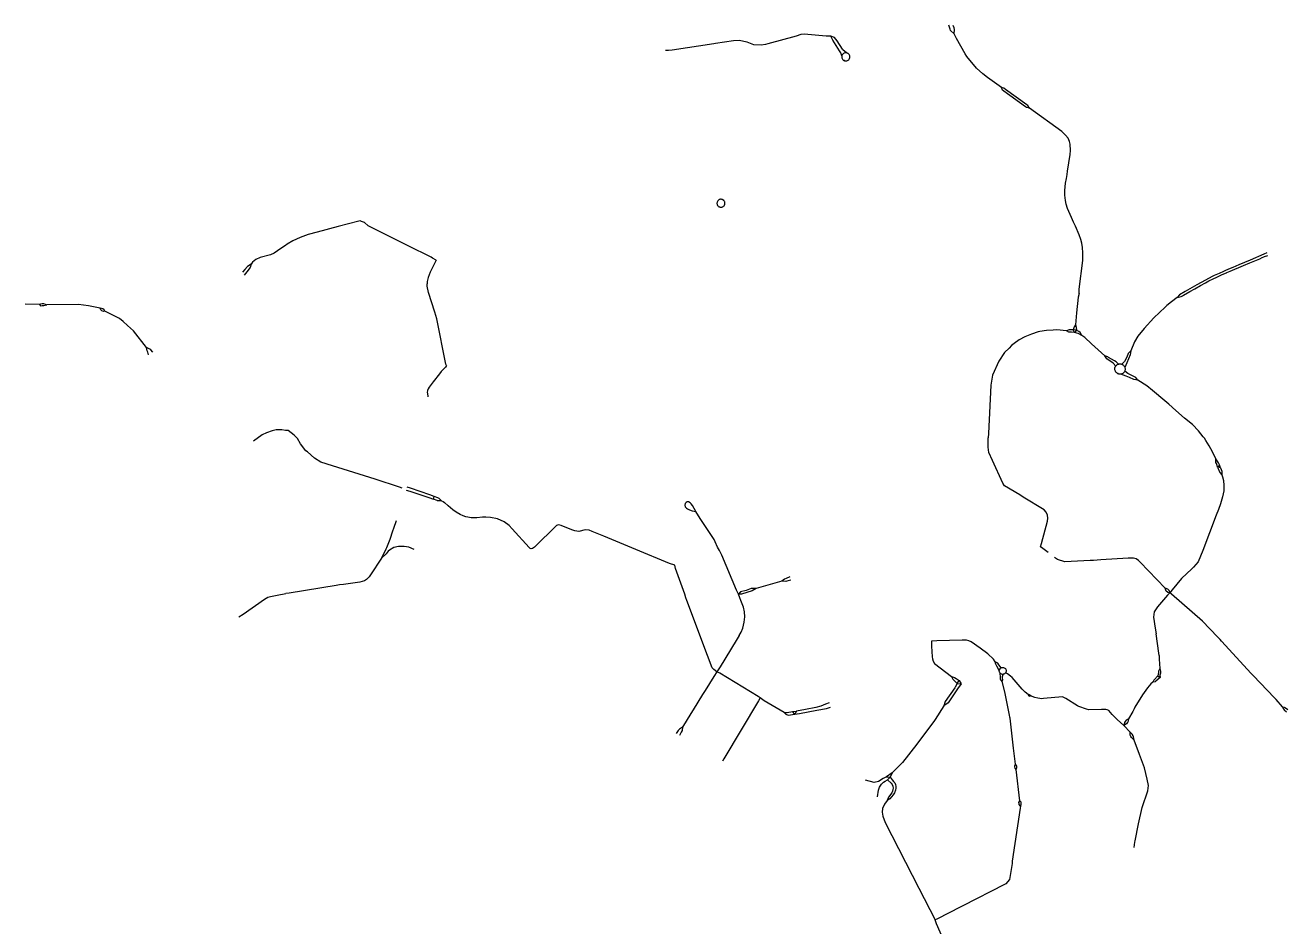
# Model space of a CAD drawing. Header units: inches. Extents: x 25491055 to 25513295, y 6670591 to 6686249.
# Drawn here: x 25491299 to 25494792, y 6677539 to 6680033 of the extents above; entities that cross this region are included whole.
import ezdxf

# ---------------------------------------------------------------- set-up
doc = ezdxf.new("R2010")
doc.units = ezdxf.units.IN
doc.header["$MEASUREMENT"] = 0

msp = doc.modelspace()

# ---------------------------------------------------------------- linework, layer by layer
for points in [[(25493857.9, 6680022.3), (25493854.4, 6680033)], [(25493869.2, 6680009.3), (25493859.3, 6680018.1), (25493857.9, 6680022.3)], [(25493868.7, 6680025.7), (25493866.7, 6680032.4)], [(25493869.2, 6680009.3), (25493870, 6680021.1), (25493868.7, 6680025.7)], [(25493347.1, 6679979.9), (25493334.8, 6679977.7), (25493315, 6679979.2), (25493296, 6679985.9), (25493274.6, 6679991), (25493258.7, 6679989.6), (25493208.7, 6679982.3)], [(25493444.4, 6680007.6), (25493431.6, 6680002.7), (25493353.5, 6679981.6)], [(25493514.9, 6680003.3), (25493454.4, 6680008), (25493444.4, 6680007.6)], [(25493527.9, 6680002.4), (25493514.9, 6680003.3)], [(25493552, 6679962.4), (25493533.7, 6679992.2), (25493527.9, 6680002.4)], [(25493559.7, 6679966.9), (25493545, 6679989.9), (25493537.8, 6679999.3), (25493527.9, 6680002.4)], [(25493899.6, 6679954.1), (25493875.6, 6679996.3), (25493869.2, 6680009.3)], [(25493079.1, 6679962.8), (25493070, 6679962.9)], [(25493203.8, 6679981.5), (25493089, 6679964), (25493079.1, 6679962.8)], [(25493208.7, 6679982.3), (25493203.8, 6679981.5)], [(25493353.5, 6679981.6), (25493347.1, 6679979.9)], [(25493558.4, 6679948.5), (25493555.7, 6679956.3), (25493552, 6679962.4)], [(25493571.3, 6679956.5), (25493570.6, 6679956.6), (25493568.7, 6679956.7), (25493566.6, 6679956.4), (25493564.6, 6679955.7), (25493562.7, 6679954.7), (25493561.3, 6679953.5), (25493560.3, 6679952.2), (25493559.3, 6679950.7), (25493558.5, 6679949), (25493558.4, 6679948.5)], [(25493571.3, 6679956.5), (25493561.3, 6679964.9), (25493559.7, 6679966.9)], [(25493574.7, 6679955.2), (25493574.3, 6679955.5), (25493572.6, 6679956.2), (25493571.3, 6679956.5)], [(25493580.1, 6679943.3), (25493580.3, 6679944.9), (25493580.3, 6679946.7), (25493580, 6679948.3), (25493579.5, 6679950), (25493578.5, 6679951.8), (25493577.3, 6679953.3), (25493575.8, 6679954.5), (25493574.7, 6679955.2)], [(25493948.3, 6679898.5), (25493930.6, 6679914.3), (25493904, 6679946.5), (25493899.6, 6679954.1)], [(25493558.4, 6679948.5), (25493558.1, 6679947), (25493558, 6679945.3), (25493558, 6679945)], [(25493558, 6679945), (25493558.1, 6679943.3), (25493558.8, 6679941.1), (25493559.8, 6679939.5), (25493560.9, 6679938), (25493562.2, 6679936.8), (25493563.8, 6679935.7), (25493565.2, 6679935.1)], [(25493565.2, 6679935.1), (25493565.6, 6679934.9), (25493567.9, 6679934.4), (25493570.4, 6679934.5), (25493572.4, 6679934.8), (25493574.1, 6679935.5), (25493575.7, 6679936.6), (25493577.2, 6679937.8), (25493578.4, 6679939.3), (25493579.3, 6679940.8), (25493579.7, 6679942), (25493580, 6679943), (25493580.1, 6679943.3)], [(25493999.8, 6679860.6), (25493961.5, 6679888.5), (25493948.3, 6679898.5)], [(25494010.9, 6679855.7), (25494006.9, 6679858.8), (25493999.8, 6679860.6)], [(25494006.9, 6679850.4), (25494003.2, 6679853.2), (25493999.8, 6679860.6)], [(25494066, 6679807.6), (25494006.9, 6679850.4)], [(25494069.9, 6679812.9), (25494010.9, 6679855.7)], [(25494077.8, 6679803.7), (25494072.5, 6679811), (25494069.9, 6679812.9)], [(25494077.8, 6679803.7), (25494069.4, 6679805.2), (25494066, 6679807.6)], [(25494182.9, 6679629.3), (25494190.1, 6679675.6), (25494191, 6679687), (25494190.1, 6679703.8), (25494188.3, 6679711), (25494184.4, 6679720.4), (25494177.3, 6679728.9), (25494166.8, 6679738.7), (25494077.8, 6679803.7)], [(25494194.1, 6679500.8), (25494182.6, 6679526.3), (25494178.8, 6679537.8), (25494176.7, 6679548.5), (25494175.3, 6679563.2), (25494175.3, 6679576), (25494177.2, 6679596), (25494180, 6679609.3)], [(25494180, 6679609.3), (25494181.6, 6679620.2)], [(25494181.6, 6679620.2), (25494182.9, 6679629.3)], [(25493213.3, 6679543.5), (25493213, 6679542.5), (25493212.8, 6679541), (25493212.8, 6679539.6), (25493213.1, 6679538), (25493213.7, 6679536.1), (25493214.5, 6679534.7), (25493215.4, 6679533.4)], [(25493216.7, 6679548.9), (25493216.2, 6679548.5), (25493214.9, 6679546.9), (25493214, 6679545.4), (25493213.4, 6679543.9), (25493213.3, 6679543.5)], [(25493215.4, 6679533.4), (25493215.5, 6679533.3), (25493216.7, 6679532.2), (25493218.1, 6679531.1), (25493219.8, 6679530.3), (25493221.5, 6679529.8), (25493223.2, 6679529.5), (25493225.1, 6679529.5), (25493226.9, 6679529.9), (25493228.5, 6679530.4), (25493230, 6679531.4), (25493231.3, 6679532.4), (25493232.5, 6679533.6), (25493233.6, 6679535.1), (25493234, 6679536.1)], [(25493229.3, 6679550.2), (25493229.2, 6679550.2), (25493227.7, 6679550.9), (25493226.3, 6679551.3), (25493224.4, 6679551.6), (25493222.5, 6679551.5), (25493220.8, 6679551.2), (25493219.3, 6679550.6), (25493217.7, 6679549.7), (25493216.7, 6679548.9)], [(25493231.3, 6679548.8), (25493230.6, 6679549.3), (25493229.3, 6679550.2)], [(25493234, 6679536.1), (25493234, 6679536.2), (25493234.5, 6679537.3), (25493234.8, 6679538.7), (25493235, 6679540.2), (25493234.9, 6679541.7), (25493234.7, 6679543.1), (25493234.2, 6679544.6), (25493233.7, 6679545.7), (25493232.8, 6679547.1), (25493231.8, 6679548.3), (25493231.3, 6679548.8)], [(25494198.8, 6679488.2), (25494194.1, 6679500.8)], [(25492229.6, 6679490.6), (25492225.3, 6679491.8), (25492222.1, 6679491.2), (25492165.2, 6679476.6), (25492106.5, 6679460.6), (25492081.6, 6679453.9)], [(25492237.4, 6679487.7), (25492229.6, 6679490.6)], [(25492247.7, 6679478.2), (25492237.4, 6679487.7)], [(25492253, 6679475.5), (25492247.7, 6679478.2)], [(25492358.2, 6679422.5), (25492253, 6679475.5)], [(25494204.8, 6679477.3), (25494198.8, 6679488.2)], [(25494215.1, 6679298.2), (25494215.2, 6679302.5), (25494224.7, 6679382.3), (25494225.2, 6679395), (25494225.4, 6679403.8), (25494223.9, 6679417.8), (25494221.9, 6679430.2), (25494219.5, 6679440.4), (25494215.1, 6679453.5), (25494204.8, 6679477.3)], [(25492081.6, 6679453.9), (25492059.3, 6679445.6), (25492039.8, 6679437), (25492023.8, 6679427)], [(25492018.7, 6679423.7), (25492006.2, 6679415.4), (25491987.5, 6679402.1), (25491977.7, 6679397.8), (25491949, 6679390.3), (25491937, 6679384.9), (25491928, 6679377.3), (25491924.1, 6679372.4)], [(25492023.8, 6679427), (25492018.7, 6679423.7)], [(25492422, 6679391.3), (25492358.2, 6679422.5)], [(25494725.5, 6679399.4), (25494688.3, 6679383.1), (25494656.8, 6679369.9), (25494640.1, 6679363.1), (25494632.9, 6679360), (25494619.6, 6679354.4)], [(25494734.1, 6679403.1), (25494725.5, 6679399.4)], [(25494728.1, 6679392.9), (25494736.5, 6679396.1)], [(25491924.1, 6679372.4), (25491914.2, 6679365.3), (25491906.5, 6679357.2)], [(25491924.1, 6679372.4), (25491921.3, 6679362.9), (25491912.5, 6679350.7)], [(25492435.8, 6679383.1), (25492419.5, 6679349.7), (25492413.8, 6679335.6), (25492411.2, 6679324), (25492410.9, 6679317.7)], [(25492425.8, 6679388.7), (25492422, 6679391.3)], [(25492435.8, 6679383.1), (25492425.8, 6679388.7)], [(25494622.3, 6679348.3), (25494623.9, 6679349), (25494632.8, 6679352.6), (25494669.2, 6679368.1), (25494687, 6679375.5), (25494714.7, 6679387.1), (25494721.5, 6679390.1), (25494726.1, 6679392.1), (25494728.1, 6679392.9)], [(25491906.5, 6679357.2), (25491900, 6679350.4)], [(25491912.5, 6679350.7), (25491904.8, 6679341.7)], [(25494619.6, 6679354.4), (25494614.3, 6679352.2), (25494602, 6679346.5), (25494588.9, 6679340.4), (25494583.3, 6679337.9), (25494564.8, 6679327.9), (25494540.7, 6679314.7), (25494527.4, 6679307.2), (25494507.9, 6679296.5), (25494492.4, 6679287.5), (25494486.4, 6679279.9)], [(25494486.4, 6679279.9), (25494496.8, 6679282.7), (25494500.6, 6679284.8), (25494503.8, 6679286.8), (25494520.7, 6679296.2), (25494535.2, 6679304.2), (25494550.7, 6679312.7), (25494564.8, 6679320.4), (25494574.1, 6679325.6), (25494585.9, 6679331.7), (25494596.1, 6679336.6), (25494605.1, 6679340.9), (25494608.3, 6679342.4), (25494619.8, 6679347.3), (25494622.3, 6679348.3)], [(25492462.6, 6679095.8), (25492437.6, 6679220.9), (25492431.8, 6679239.2), (25492414.4, 6679294), (25492411.1, 6679311.5), (25492410.9, 6679317.7)], [(25494215.3, 6679290.6), (25494212.1, 6679281.1)], [(25494215.3, 6679290.6), (25494215.1, 6679298.2)], [(25491338.3, 6679260.4), (25491299, 6679261.7)], [(25491338.3, 6679260.4), (25491342, 6679262.7), (25491346, 6679262.9)], [(25491338.3, 6679260.4), (25491341.1, 6679257.2), (25491346.1, 6679257.4)], [(25491346, 6679262.9), (25491349.6, 6679263), (25491358.8, 6679259.7)], [(25491346.1, 6679257.4), (25491350, 6679257.5), (25491358.8, 6679259.7)], [(25491506.2, 6679250), (25491474, 6679257), (25491446.1, 6679260.4), (25491358.8, 6679259.7)], [(25494212.1, 6679281.1), (25494207.5, 6679237.1)], [(25494457.9, 6679257.5), (25494453, 6679253.3), (25494421.3, 6679223.3), (25494394.4, 6679194.1), (25494377, 6679172.5), (25494368.2, 6679157), (25494357.8, 6679132.5)], [(25494486.4, 6679279.9), (25494470.5, 6679268.3), (25494457.9, 6679257.5)], [(25491511.3, 6679243.4), (25491508.2, 6679245.6), (25491506.2, 6679250)], [(25491513.9, 6679248.1), (25491510.2, 6679249.5), (25491506.2, 6679250)], [(25491519.3, 6679242.3), (25491515.6, 6679241.5), (25491511.3, 6679243.4)], [(25491519.3, 6679242.3), (25491517.8, 6679245.9), (25491513.9, 6679248.1)], [(25491559.5, 6679221.5), (25491519.3, 6679242.3)], [(25491569.9, 6679213.2), (25491559.5, 6679221.5)], [(25494206.9, 6679226.4), (25494204.8, 6679204.1)], [(25494207.5, 6679237.1), (25494206.9, 6679226.4)], [(25491634.9, 6679141.7), (25491598.5, 6679187.7), (25491581.9, 6679202.8), (25491569.9, 6679213.2)], [(25494101.7, 6679184.5), (25494082.8, 6679178.7), (25494064.6, 6679170.7), (25494048.9, 6679162.5), (25494034.8, 6679152.6)], [(25494105.8, 6679185.6), (25494101.7, 6679184.5)], [(25494143.2, 6679189.8), (25494124.2, 6679188.3), (25494105.8, 6679185.6)], [(25494153.6, 6679190.4), (25494143.2, 6679189.8)], [(25494179.7, 6679188), (25494153.6, 6679190.4)], [(25494194, 6679190.5), (25494187, 6679190.5), (25494179.7, 6679188)], [(25494193.5, 6679183.6), (25494186.3, 6679184.1), (25494179.7, 6679188)], [(25494198.3, 6679190.4), (25494194, 6679190.5)], [(25494204.8, 6679204.1), (25494200.8, 6679198.3), (25494198.3, 6679190.4)], [(25494207.1, 6679189.2), (25494198.3, 6679190.4)], [(25494202.2, 6679182.8), (25494198.3, 6679190.4)], [(25494207.1, 6679189.2), (25494202.2, 6679182.8)], [(25494204.8, 6679204.1), (25494206.5, 6679197.4), (25494207.1, 6679189.2)], [(25494214.1, 6679186.3), (25494207.1, 6679189.2)], [(25494222.3, 6679175.1), (25494218.1, 6679183), (25494214.1, 6679186.3)], [(25494034.8, 6679152.6), (25494028, 6679147.2)], [(25494202.2, 6679182.8), (25494193.5, 6679183.6)], [(25494212.2, 6679180.6), (25494202.2, 6679182.8)], [(25494222.3, 6679175.1), (25494212.2, 6679180.6)], [(25494249.5, 6679151.8), (25494230.5, 6679168.9), (25494222.3, 6679175.1)], [(25494285.9, 6679118.6), (25494249.5, 6679151.8)], [(25491646.1, 6679134.9), (25491644.1, 6679136.8), (25491634.9, 6679141.7)], [(25491637.9, 6679129.1), (25491636.7, 6679132.5), (25491634.9, 6679141.7)], [(25491640.4, 6679121.6), (25491637.9, 6679129.1)], [(25491652.4, 6679128.7), (25491646.1, 6679134.9)], [(25494020.8, 6679140.2), (25494008.8, 6679128.2), (25493992.4, 6679104.1), (25493974.8, 6679065.3), (25493970.4, 6679037.6), (25493964.1, 6678903.7)], [(25494028, 6679147.2), (25494020.8, 6679140.2)], [(25494308.7, 6679098.4), (25494291.3, 6679110.4), (25494285.9, 6679118.6)], [(25494312.9, 6679104.5), (25494296.4, 6679114.2), (25494294.4, 6679115.5), (25494285.9, 6679118.6)], [(25494357.8, 6679132.5), (25494350.9, 6679125.3), (25494346.6, 6679114.8), (25494340.4, 6679102.8)], [(25494357.8, 6679132.5), (25494356.1, 6679121.3), (25494347.2, 6679098.9)], [(25492464.1, 6679091.6), (25492462, 6679087.1), (25492449.9, 6679074.8), (25492445.4, 6679069), (25492428, 6679047), (25492416.5, 6679031.4), (25492414, 6679027.3), (25492412.2, 6679022.9), (25492411.4, 6679017.5), (25492411.6, 6679014.9)], [(25492464.1, 6679091.6), (25492462.6, 6679095.8)], [(25494316.2, 6679090.2), (25494308.7, 6679098.4)], [(25494323.4, 6679095.5), (25494317.2, 6679101.9), (25494312.9, 6679104.5)], [(25494314.2, 6679077.6), (25494314.2, 6679077.6), (25494313.7, 6679079.7), (25494313.6, 6679081.6), (25494313.6, 6679083.5), (25494314, 6679085.8), (25494314.6, 6679087.4), (25494315.2, 6679088.7), (25494315.6, 6679089.5), (25494316.1, 6679090.1)], [(25494316.1, 6679090.1), (25494316.7, 6679090.9), (25494317.8, 6679092.1), (25494319.1, 6679093.3), (25494320.3, 6679094.1), (25494321.2, 6679094.6), (25494322.7, 6679095.3), (25494323.4, 6679095.5)], [(25494323.4, 6679095.5), (25494324.5, 6679095.8), (25494326, 6679096.1), (25494327.3, 6679096.2), (25494328.7, 6679096.3), (25494330.5, 6679096), (25494332, 6679095.6), (25494333.1, 6679095.2)], [(25494340.4, 6679102.8), (25494333, 6679095.2)], [(25494333.1, 6679095.2), (25494333.7, 6679095), (25494335.2, 6679094.2), (25494336.2, 6679093.5), (25494337.4, 6679092.5), (25494338.6, 6679091.3), (25494339.4, 6679090.3), (25494340.5, 6679089), (25494341.3, 6679086.9), (25494341.6, 6679085.9)], [(25494341.6, 6679085.9), (25494341.7, 6679085.4), (25494342.1, 6679083.7), (25494342.2, 6679081.7), (25494342, 6679079.7), (25494341.7, 6679077.9), (25494341, 6679075.9)], [(25494347.2, 6679098.9), (25494341.6, 6679085.9)], [(25494321.5, 6679069.2), (25494320.4, 6679069.7), (25494318.7, 6679071.2), (25494317.2, 6679072.4), (25494316.1, 6679073.8), (25494315, 6679075.7), (25494314.2, 6679077.6)], [(25494330.2, 6679067.8), (25494329.4, 6679067.7), (25494326.9, 6679067.6), (25494324.7, 6679068), (25494322.6, 6679068.7), (25494321.5, 6679069.2)], [(25494341, 6679075.9), (25494340.9, 6679075.8), (25494339.9, 6679074), (25494338.6, 6679072.4), (25494337.3, 6679071.2), (25494335.7, 6679070), (25494333.3, 6679068.7), (25494331.3, 6679068), (25494330.2, 6679067.8)], [(25494344.9, 6679061.9), (25494330.2, 6679067.8)], [(25494349.6, 6679069.2), (25494341, 6679075.9)], [(25494377.6, 6679050.9), (25494366.6, 6679053.1), (25494354.5, 6679058.7), (25494344.9, 6679061.9)], [(25494377.6, 6679050.9), (25494371.3, 6679058.9), (25494349.6, 6679069.2)], [(25494451.5, 6678994.4), (25494417.8, 6679022.2), (25494402.1, 6679035.2), (25494377.6, 6679050.9)], [(25492411.6, 6679014.9), (25492412.9, 6679005.1)], [(25494457.2, 6678989.8), (25494451.5, 6678994.4)], [(25494462.6, 6678984.6), (25494457.2, 6678989.8)], [(25494558.3, 6678894.8), (25494545.1, 6678910.7), (25494528.4, 6678928.2), (25494506.7, 6678946.5), (25494482.5, 6678967.1), (25494462.6, 6678984.6)], [(25492026.3, 6678911.7), (25492019.2, 6678912.1), (25492008.9, 6678913.5), (25491997.6, 6678914.2), (25491992.8, 6678913.8), (25491981.9, 6678911.4), (25491966.9, 6678905.6), (25491954.2, 6678899.6), (25491930.2, 6678882.9)], [(25492075.7, 6678855.9), (25492060.7, 6678875), (25492051.8, 6678889.5), (25492047.5, 6678894.2), (25492042.8, 6678899.4), (25492026.3, 6678911.7)], [(25494004.1, 6678766.7), (25493974.7, 6678828.8), (25493965.3, 6678850.7), (25493963.1, 6678866.1), (25493963.5, 6678891.3)], [(25493964.1, 6678903.7), (25493963.5, 6678891.3)], [(25494561.7, 6678890.7), (25494558.3, 6678894.8)], [(25494565.7, 6678884), (25494561.7, 6678890.7)], [(25494592.7, 6678833.6), (25494583.9, 6678852.7), (25494574.6, 6678869.5), (25494565.7, 6678884)], [(25492079.5, 6678852.6), (25492075.7, 6678855.9)], [(25492148.7, 6678814.3), (25492117.1, 6678824.3), (25492099.6, 6678835.3), (25492079.5, 6678852.6)], [(25492267, 6678777.2), (25492148.7, 6678814.3)], [(25494600.1, 6678822.7), (25494598.5, 6678825.7), (25494592.7, 6678833.6)], [(25494594.5, 6678820.5), (25494593.4, 6678823.3), (25494592.7, 6678833.6)], [(25494599, 6678809.1), (25494594.5, 6678820.5)], [(25494603.2, 6678816.6), (25494598.6, 6678810.1)], [(25494606.4, 6678808.3), (25494598.6, 6678810.1)], [(25494599, 6678809.1), (25494603.5, 6678797.5)], [(25494603.2, 6678816.6), (25494600.1, 6678822.7)], [(25494606.4, 6678808.3), (25494603.2, 6678816.6)], [(25494606.4, 6678808.3), (25494609.3, 6678799.7)], [(25492334.5, 6678755.3), (25492267, 6678777.2)], [(25494008.1, 6678758.7), (25494004.1, 6678766.7)], [(25494603.5, 6678797.5), (25494604.1, 6678796.1), (25494609.7, 6678789.2)], [(25494609.3, 6678799.7), (25494609.8, 6678798.1), (25494609.7, 6678789.5)], [(25494609.7, 6678789.5), (25494611.6, 6678783.4), (25494614.3, 6678774.1), (25494615.5, 6678759.9), (25494615.3, 6678745.3)], [(25492342.3, 6678752.8), (25492334.5, 6678755.3)], [(25492353.3, 6678747.2), (25492363, 6678744)], [(25492365.3, 6678752), (25492356, 6678755.3)], [(25492363, 6678744), (25492415.3, 6678726.3)], [(25492418.1, 6678733.6), (25492365.3, 6678752)], [(25492430.7, 6678729.2), (25492418.1, 6678733.6)], [(25494050.4, 6678733.8), (25494008.1, 6678758.7)], [(25494060.2, 6678727.6), (25494050.4, 6678733.8)], [(25494615.3, 6678745.3), (25494611.9, 6678728.3), (25494605.9, 6678709.1), (25494600.2, 6678693.7)], [(25492415.3, 6678726.3), (25492428.1, 6678721.9)], [(25492428.1, 6678721.9), (25492430.7, 6678729.2)], [(25492438.4, 6678718.2), (25492428.1, 6678721.9)], [(25492440.6, 6678725.3), (25492430.7, 6678729.2)], [(25492450.7, 6678717.6), (25492440, 6678717.8), (25492438.4, 6678718.2)], [(25492450.7, 6678717.6), (25492444.1, 6678724.2), (25492440.6, 6678725.3)], [(25492450.7, 6678717.6), (25492455.2, 6678715.2), (25492459.2, 6678712.6), (25492469, 6678703.8)], [(25492518.3, 6678673.6), (25492511, 6678675.6), (25492502.5, 6678679.3), (25492491.5, 6678685.8), (25492482.2, 6678692.5), (25492469, 6678703.8)], [(25493138.3, 6678712.1), (25493133.9, 6678714.2), (25493130.8, 6678714.4), (25493127.5, 6678712.7), (25493125.2, 6678709.9), (25493123.9, 6678705.8), (25493124.8, 6678700.9), (25493128.2, 6678697.1), (25493131.3, 6678695.1)], [(25493131.3, 6678695.1), (25493136.5, 6678692.7), (25493144.1, 6678689.7), (25493154.5, 6678687.9)], [(25493154.5, 6678687.9), (25493145, 6678704.9), (25493141.5, 6678709.5), (25493138.3, 6678712.1)], [(25494110.8, 6678599.5), (25494127.4, 6678660.9), (25494128.3, 6678669.7), (25494127.5, 6678678), (25494123.8, 6678686.1), (25494118, 6678692.5), (25494060.2, 6678727.6)], [(25492325, 6678661.7), (25492317.6, 6678641.1), (25492315.3, 6678633.7)], [(25492707.8, 6678589.2), (25492702, 6678585.2), (25492699, 6678584.6), (25492696.4, 6678585.8), (25492693.3, 6678588.3), (25492646.3, 6678640), (25492637.8, 6678649.1), (25492623.6, 6678659.3), (25492605.3, 6678667.3), (25492586.5, 6678671.6), (25492573.1, 6678672.6), (25492564.1, 6678672.6), (25492548.1, 6678670.3), (25492532.9, 6678670.7), (25492523.2, 6678672.4), (25492518.3, 6678673.6)], [(25493208.1, 6678603.7), (25493204.7, 6678610.7), (25493166.7, 6678668.7), (25493154.5, 6678687.9)], [(25494594.3, 6678678.1), (25494557.2, 6678580.2)], [(25494600.2, 6678693.7), (25494594.3, 6678678.1)], [(25492315.3, 6678633.7), (25492308.1, 6678610.2)], [(25492811.5, 6678637.4), (25492782, 6678649.5), (25492774.4, 6678651.4), (25492768.6, 6678649.6), (25492707.8, 6678589.2)], [(25492899.9, 6678619.4), (25492867.8, 6678632.9), (25492859.2, 6678636.2), (25492848.4, 6678637.1), (25492831, 6678633), (25492820, 6678634), (25492811.5, 6678637.4)], [(25492308.1, 6678610.2), (25492298.8, 6678587.7), (25492296.9, 6678583.9)], [(25492347.6, 6678591.4), (25492331.3, 6678591.2), (25492318.6, 6678587.9)], [(25492374.8, 6678583), (25492360.6, 6678589.3), (25492347.6, 6678591.4)], [(25492999, 6678578), (25492899.9, 6678619.4)], [(25493214.3, 6678589.2), (25493208.1, 6678603.7)], [(25494108.3, 6678590.2), (25494110.8, 6678599.5)], [(25494114.6, 6678585.4), (25494108.3, 6678590.2)], [(25492284.7, 6678558.8), (25492254, 6678512.5)], [(25492296.9, 6678583.9), (25492284.7, 6678558.8)], [(25492303.4, 6678578), (25492297.2, 6678571.2), (25492284.7, 6678558.8)], [(25492318.6, 6678587.9), (25492307.2, 6678581.2), (25492303.4, 6678578)], [(25493070.4, 6678548.3), (25492999, 6678578)], [(25493219.4, 6678580.1), (25493214.3, 6678589.2)], [(25493267.3, 6678470.2), (25493225.9, 6678567.2), (25493219.4, 6678580.1)], [(25494128.8, 6678574.7), (25494114.6, 6678585.4)], [(25494245.5, 6678552.1), (25494175.7, 6678549), (25494155.2, 6678554.9), (25494147, 6678561)], [(25494365.7, 6678558.9), (25494350.7, 6678559), (25494275.3, 6678553.9)], [(25494372.4, 6678557.2), (25494365.7, 6678558.9)], [(25494452.9, 6678475.8), (25494384.1, 6678548), (25494379.4, 6678552.8), (25494372.4, 6678557.2)], [(25494557.2, 6678580.2), (25494544.6, 6678549), (25494531.7, 6678534.3)], [(25493095.8, 6678539.9), (25493081.2, 6678543.8), (25493070.4, 6678548.3)], [(25493097.9, 6678530.6), (25493095.8, 6678539.9)], [(25493123.7, 6678459.2), (25493097.9, 6678530.6)], [(25494254.8, 6678552.5), (25494245.5, 6678552.1)], [(25494275.3, 6678553.9), (25494254.8, 6678552.5)], [(25494526.5, 6678529.4), (25494498.4, 6678503), (25494472.4, 6678471.1)], [(25494531.7, 6678534.2), (25494526.5, 6678529.4)], [(25492179.7, 6678486.1), (25492168.4, 6678484.6)], [(25492254, 6678512.5), (25492250.3, 6678507), (25492243.4, 6678499.7), (25492237.3, 6678496), (25492224.9, 6678492.6), (25492179.7, 6678486.1)], [(25493392.5, 6678495.1), (25493321, 6678475.2)], [(25493404.7, 6678502.7), (25493399.6, 6678500.6), (25493392.5, 6678495.1)], [(25493406.2, 6678495.1), (25493403, 6678494.2), (25493392.5, 6678495.1)], [(25493414.4, 6678506.9), (25493404.7, 6678502.7)], [(25493416.9, 6678498.2), (25493406.2, 6678495.1)], [(25491961, 6678445), (25491970.4, 6678450.6)], [(25491970.4, 6678450.6), (25491978, 6678452.9), (25491996, 6678456.8), (25492019.8, 6678460.8)], [(25492029.6, 6678462.4), (25492019.8, 6678460.8)], [(25492159.3, 6678483.1), (25492029.6, 6678462.4)], [(25492168.4, 6678484.6), (25492159.3, 6678483.1)], [(25493126.8, 6678449.4), (25493123.7, 6678459.2)], [(25493272, 6678459.4), (25493267.3, 6678470.2)], [(25493278.2, 6678465.3), (25493272, 6678459.4)], [(25493280.8, 6678459.4), (25493272, 6678459.4)], [(25493276.2, 6678449.4), (25493272, 6678459.4)], [(25493321, 6678475.2), (25493307.4, 6678474.5), (25493293.5, 6678469.7), (25493278.2, 6678465.3)], [(25493321, 6678475.2), (25493309.9, 6678468.3), (25493280.8, 6678459.4)], [(25494459.6, 6678456.6), (25494431.5, 6678424.2), (25494422.7, 6678410.3), (25494420.5, 6678395.6), (25494425.3, 6678364.9)], [(25494463.3, 6678470.3), (25494460.6, 6678472.6), (25494452.9, 6678475.8)], [(25494458.9, 6678465.1), (25494455.8, 6678467.9), (25494452.9, 6678475.8)], [(25494465.5, 6678463), (25494459.9, 6678464.1), (25494458.9, 6678465.1)], [(25494465.5, 6678463), (25494459.6, 6678456.6)], [(25494465.5, 6678463), (25494464.3, 6678469.5), (25494463.3, 6678470.3)], [(25494472.4, 6678471.1), (25494465.5, 6678463)], [(25494470.3, 6678458.9), (25494465.5, 6678463)], [(25494597.6, 6678341.2), (25494556.4, 6678384.4), (25494470.3, 6678458.9)], [(25491901.5, 6678404.1), (25491961, 6678445)], [(25493129.9, 6678441.3), (25493126.8, 6678449.4)], [(25493150.8, 6678385.3), (25493129.9, 6678441.3)], [(25493274.2, 6678344.6), (25493280.1, 6678354.1), (25493284.3, 6678365), (25493288.3, 6678382.1), (25493289.5, 6678396.6), (25493288.9, 6678410.1), (25493286.2, 6678423.4), (25493279.3, 6678441.7), (25493276.2, 6678449.4)], [(25491890, 6678396.3), (25491901.5, 6678404.1)], [(25493173.8, 6678323.7), (25493150.8, 6678385.3)], [(25494425.3, 6678364.9), (25494427.8, 6678349.3)], [(25494435.7, 6678296), (25494427.8, 6678349.3)], [(25493204.6, 6678250.7), (25493199.4, 6678255), (25493173.8, 6678323.7)], [(25493274.2, 6678344.6), (25493266.1, 6678331.2), (25493221.7, 6678258.6)], [(25493821.2, 6678330), (25493806.3, 6678329.5)], [(25493806.3, 6678329.5), (25493806.7, 6678315)], [(25493806.7, 6678315), (25493808.3, 6678285.4), (25493809.1, 6678280.1), (25493811.2, 6678273.9), (25493815, 6678267.7), (25493861.5, 6678231.9)], [(25493890.9, 6678332), (25493821.2, 6678330)], [(25493902.8, 6678332.4), (25493890.9, 6678332)], [(25493909.7, 6678330.1), (25493902.8, 6678332.4)], [(25493941.1, 6678309.4), (25493916.3, 6678327.2), (25493909.7, 6678330.1)], [(25494604.8, 6678333.7), (25494597.6, 6678341.2)], [(25494609, 6678329), (25494604.8, 6678333.7)], [(25494691.1, 6678240), (25494609, 6678329)], [(25493982.9, 6678272.1), (25493977.8, 6678279), (25493962.2, 6678294.3), (25493941.1, 6678309.4)], [(25494436.6, 6678289.9), (25494435.7, 6678296)], [(25494436.6, 6678289.9), (25494436.5, 6678279), (25494438.3, 6678253.4)], [(25493212.6, 6678244.7), (25493204.4, 6678231.8)], [(25493212.6, 6678244.7), (25493204.6, 6678250.7)], [(25493221.7, 6678258.6), (25493212.6, 6678244.7)], [(25493220.5, 6678240.3), (25493212.6, 6678244.7)], [(25493993, 6678263.7), (25493989.5, 6678268.3), (25493982.9, 6678272.1)], [(25493987.4, 6678260.2), (25493984.5, 6678265.9), (25493982.9, 6678272.1)], [(25493994, 6678248.1), (25493987.4, 6678260.2)], [(25493998.9, 6678255.3), (25493993, 6678263.7)], [(25493994, 6678248), (25493994.4, 6678249.4), (25493995.1, 6678251.4), (25493995.8, 6678252.6), (25493996.9, 6678253.8), (25493997.7, 6678254.5), (25493998.9, 6678255.3)], [(25494011.4, 6678241.7), (25494011.3, 6678241.4), (25494010.4, 6678240.3), (25494009.3, 6678239.4), (25494008, 6678238.5), (25494006.3, 6678237.8), (25494004.8, 6678237.5), (25494003.2, 6678237.4), (25494001.3, 6678237.7), (25493999.9, 6678238.1), (25493998.4, 6678238.9), (25493997, 6678240), (25493996, 6678241.1), (25493995.4, 6678242.1), (25493994.7, 6678243.3), (25493994.3, 6678244.4), (25493994, 6678246), (25493994, 6678247.1), (25493994, 6678247.7), (25493994, 6678248.1)], [(25493996.9, 6678228.6), (25493995.9, 6678241.3)], [(25493998.9, 6678255.3), (25493998.9, 6678255.3), (25494000.3, 6678255.9), (25494001.6, 6678256.3), (25494002.8, 6678256.4), (25494004.3, 6678256.4), (25494006, 6678256.1), (25494007.5, 6678255.6), (25494009, 6678254.7)], [(25494009, 6678254.7), (25494009.2, 6678254.6), (25494010.7, 6678253.2), (25494011.6, 6678252), (25494012.2, 6678250.7), (25494012.8, 6678249.2), (25494013, 6678247.9), (25494013, 6678246.5), (25494012.9, 6678245.1), (25494012.4, 6678243.6), (25494011.8, 6678242.3), (25494011.4, 6678241.7)], [(25494016.2, 6678238.8), (25494011.4, 6678241.7)], [(25494434, 6678242.5), (25494432.5, 6678233.7)], [(25494438.3, 6678253.4), (25494434.6, 6678246.5), (25494434, 6678242.5)], [(25494438.3, 6678253.4), (25494440.2, 6678245.8), (25494440.1, 6678240.7)], [(25493204.4, 6678231.8), (25493180.3, 6678192.9)], [(25493326.5, 6678175.8), (25493220.5, 6678240.3)], [(25493861.5, 6678231.9), (25493865.4, 6678224.1), (25493869.7, 6678219.7)], [(25493861.5, 6678231.9), (25493869.8, 6678229), (25493874.2, 6678226.2)], [(25493869.7, 6678219.7), (25493877.2, 6678212.1)], [(25493877.2, 6678212.1), (25493871.7, 6678201.8)], [(25493874.2, 6678226.2), (25493882.7, 6678220.8)], [(25493877.2, 6678212.1), (25493882.7, 6678220.8)], [(25493877.2, 6678212.1), (25493888.4, 6678211)], [(25493888.4, 6678211), (25493878.6, 6678196.9)], [(25493882.7, 6678220.8), (25493888.4, 6678211)], [(25494002.1, 6678217.5), (25493997.5, 6678224), (25493996.9, 6678228.6)], [(25494002.1, 6678217.5), (25494003.7, 6678223.3), (25494003.1, 6678226.9), (25494003, 6678228.9)], [(25494022.1, 6678124.6), (25494009.1, 6678188.6), (25494002.1, 6678217.5)], [(25494003, 6678228.9), (25494003, 6678231.4), (25494004.2, 6678237.4)], [(25494073.6, 6678181.5), (25494065.5, 6678188.1), (25494057.5, 6678196.5), (25494029.9, 6678228.5), (25494025.4, 6678232.6), (25494016.2, 6678238.8)], [(25494413, 6678211.3), (25494403.8, 6678199.9), (25494390.5, 6678180.8), (25494369.4, 6678146.3), (25494367.2, 6678142)], [(25494418.4, 6678216), (25494413, 6678211.3)], [(25494422.4, 6678222.6), (25494421.7, 6678221.7), (25494418.4, 6678216)], [(25494427.5, 6678218.6), (25494425, 6678216.4), (25494418.4, 6678216)], [(25494432.5, 6678233.7), (25494422.4, 6678222.6)], [(25494438.8, 6678228.8), (25494427.5, 6678218.6)], [(25494432.5, 6678233.7), (25494438.8, 6678228.8)], [(25494440.1, 6678240.7), (25494438.5, 6678235.4), (25494438.8, 6678228.8)], [(25494696.7, 6678234.6), (25494691.1, 6678240)], [(25494755.5, 6678172.5), (25494696.7, 6678234.6)], [(25493172.7, 6678181.9), (25493147, 6678139)], [(25493180.3, 6678192.9), (25493172.7, 6678181.9)], [(25493332.3, 6678172), (25493326.5, 6678175.8)], [(25493332.3, 6678172), (25493327.5, 6678164.5)], [(25493343.4, 6678164.3), (25493332.3, 6678172)], [(25493871.7, 6678201.8), (25493870.7, 6678200.1), (25493844.4, 6678162.5), (25493840.7, 6678150.3)], [(25493878.6, 6678196.9), (25493852.6, 6678159), (25493840.7, 6678150.3)], [(25494073.6, 6678181.5), (25494076.5, 6678181.8), (25494077.8, 6678181)], [(25494073.6, 6678181.5), (25494074.5, 6678179.1), (25494075.9, 6678178.3)], [(25494075.9, 6678178.3), (25494078.5, 6678176.8), (25494080.6, 6678177.7)], [(25494077.8, 6678181), (25494080.5, 6678179.5), (25494080.6, 6678177.7)], [(25494115.9, 6678170.5), (25494111.4, 6678170.1), (25494100.9, 6678171.2), (25494092.3, 6678173), (25494080.6, 6678177.7)], [(25494168.9, 6678175.1), (25494115.9, 6678170.5)], [(25494178.4, 6678170.8), (25494168.9, 6678175.1)], [(25494759.7, 6678167.9), (25494755.5, 6678172.5)], [(25493147, 6678139), (25493140.2, 6678128.8)], [(25493327.5, 6678164.5), (25493231.7, 6678003.7)], [(25493399.1, 6678131.8), (25493343.4, 6678164.3)], [(25493428.6, 6678127.2), (25493440.9, 6678129.2), (25493489.2, 6678138.6), (25493516.2, 6678142.7)], [(25493513.4, 6678154.7), (25493500.5, 6678149.7), (25493486.8, 6678145.6), (25493457.6, 6678140.3), (25493433, 6678135.7)], [(25493523, 6678158.3), (25493513.4, 6678154.7)], [(25493516.2, 6678142.7), (25493526.7, 6678146.8)], [(25493840.7, 6678150.3), (25493816.7, 6678112.2), (25493814.4, 6678109.5)], [(25494235.5, 6678141.4), (25494214.2, 6678148.2), (25494210.4, 6678149.9), (25494178.4, 6678170.8)], [(25494241.9, 6678139.4), (25494235.5, 6678141.4)], [(25494276.4, 6678140.4), (25494241.9, 6678139.4)], [(25494284.5, 6678140.6), (25494276.4, 6678140.4)], [(25494306.3, 6678126.1), (25494296.7, 6678137.2), (25494292.7, 6678139.3), (25494289.1, 6678140.3), (25494284.5, 6678140.6)], [(25494367.2, 6678142), (25494363.3, 6678134.9)], [(25494777.4, 6678147.7), (25494759.7, 6678167.9)], [(25494777.4, 6678147.7), (25494778.9, 6678142.6), (25494782.3, 6678139.5)], [(25494777.4, 6678147.7), (25494782.2, 6678147), (25494785.6, 6678144.5)], [(25494782.3, 6678139.5), (25494788.9, 6678133.6)], [(25494785.6, 6678144.5), (25494792, 6678139.8)], [(25493140.2, 6678128.8), (25493117.2, 6678091.1)], [(25493399.1, 6678131.8), (25493406.6, 6678132), (25493422.1, 6678134.5)], [(25493399.1, 6678131.8), (25493403.3, 6678127.4), (25493410.2, 6678124.9), (25493428.6, 6678127.2)], [(25493422.1, 6678134.5), (25493433, 6678135.7)], [(25493428.6, 6678127.2), (25493422.1, 6678134.5)], [(25493433, 6678135.7), (25493428.6, 6678127.2)], [(25493814.4, 6678109.5), (25493766.2, 6678044.2), (25493726, 6677993.1), (25493697.7, 6677964.6)], [(25494023.3, 6678118.8), (25494022.1, 6678124.6)], [(25494023.6, 6678116.6), (25494023.3, 6678118.8)], [(25494033.4, 6678033.3), (25494023.6, 6678116.6)], [(25494318.6, 6678114.5), (25494306.3, 6678126.1)], [(25494320.5, 6678112.7), (25494318.6, 6678114.5)], [(25494338.2, 6678096.2), (25494320.5, 6678112.7)], [(25494342.3, 6678107), (25494340.1, 6678104.2), (25494338.2, 6678096.2)], [(25494347.7, 6678103), (25494346.2, 6678100.8), (25494338.2, 6678096.2)], [(25494351.1, 6678114.7), (25494345, 6678110.3), (25494342.3, 6678107)], [(25494351.1, 6678114.7), (25494349.3, 6678105.3), (25494347.7, 6678103)], [(25494363.3, 6678134.9), (25494351.1, 6678114.7)], [(25493105.8, 6678081.9), (25493100.2, 6678074.2)], [(25493117.2, 6678091.1), (25493108.8, 6678086), (25493105.8, 6678081.9)], [(25493113.7, 6678077.3), (25493109.5, 6678068.6)], [(25493117.2, 6678091.1), (25493116.1, 6678082.1), (25493113.7, 6678077.3)], [(25494356, 6678077.3), (25494338.2, 6678096.2)], [(25494363.9, 6678067.3), (25494361.6, 6678072.2), (25494356, 6678077.3)], [(25494358.2, 6678065.1), (25494356.3, 6678068.9), (25494356, 6678077.3)], [(25494366.8, 6678055), (25494365.2, 6678064.4), (25494363.9, 6678067.3)], [(25494038.7, 6677988.5), (25494033.4, 6678033.3)], [(25494366.8, 6678055), (25494359.5, 6678062.5), (25494358.2, 6678065.1)], [(25494369.3, 6677773.4), (25494369.7, 6677776.4), (25494378.9, 6677823.8), (25494389.6, 6677869.4), (25494404.5, 6677915.6), (25494406.8, 6677930.2), (25494403.5, 6677947.2), (25494396, 6677978.9), (25494382.2, 6678015.8), (25494366.8, 6678055)], [(25493231.7, 6678003.7), (25493228.2, 6677997.6)], [(25493697.7, 6677964.6), (25493682.1, 6677954)], [(25493697.7, 6677964.6), (25493691.9, 6677952.8)], [(25494036.9, 6677981.6), (25494036.5, 6677984), (25494038.7, 6677988.5)], [(25494040.5, 6677973.9), (25494037.5, 6677977.8), (25494036.9, 6677981.6)], [(25494042.3, 6677982.1), (25494041.9, 6677985.1), (25494038.7, 6677988.5)], [(25494040.5, 6677973.9), (25494042.7, 6677979.5), (25494042.3, 6677982.1)], [(25494050.8, 6677887.7), (25494040.5, 6677973.9)], [(25493682.1, 6677954), (25493672.5, 6677948.9), (25493659.4, 6677940.9), (25493647.7, 6677938), (25493624, 6677944.5)], [(25493657.2, 6677898.7), (25493660, 6677916.6), (25493662.7, 6677925.3), (25493667.6, 6677933.7), (25493673.5, 6677939.1), (25493678.5, 6677942.2), (25493685, 6677945.7)], [(25493682.1, 6677954), (25493691.9, 6677952.8)], [(25493691.9, 6677952.8), (25493697.5, 6677945.7), (25493701.1, 6677941.4), (25493704.7, 6677937), (25493706.6, 6677932.4), (25493707.7, 6677927.5), (25493707.8, 6677922.7), (25493707.1, 6677916.9), (25493703.7, 6677909.5), (25493700.4, 6677904.3), (25493690.8, 6677892.6), (25493684, 6677888.8)], [(25493685, 6677945.7), (25493694.4, 6677936.8), (25493697.8, 6677932.5), (25493699.8, 6677927.8), (25493700.3, 6677922.8), (25493699.7, 6677918.5), (25493698.3, 6677913.8), (25493696.2, 6677909.7), (25493687.1, 6677898), (25493684, 6677888.8)], [(25493691.9, 6677952.8), (25493685, 6677945.7)], [(25493684, 6677888.8), (25493676.2, 6677877.9), (25493671.1, 6677866.5), (25493669.7, 6677856.4), (25493671.3, 6677845.5), (25493678.1, 6677827.6)], [(25494051.8, 6677867), (25494030, 6677720.4)], [(25494048.7, 6677880.4), (25494048.2, 6677882.9), (25494050.8, 6677887.7)], [(25494052.6, 6677872.7), (25494049.3, 6677877), (25494048.7, 6677880.4)], [(25494054.3, 6677880.8), (25494054, 6677884), (25494050.8, 6677887.7)], [(25494052.6, 6677872.7), (25494051.8, 6677867)], [(25494052.6, 6677872.7), (25494054.7, 6677877.7), (25494054.3, 6677880.8)], [(25493678.1, 6677827.6), (25493770.9, 6677646.1)], [(25494367.3, 6677758.4), (25494369.3, 6677773.4)], [(25494030, 6677720.4), (25494029.1, 6677714.1)], [(25494029.1, 6677714.1), (25494022.5, 6677669.9), (25494012.2, 6677658.1)], [(25494008.8, 6677656.4), (25493893.3, 6677597.4)], [(25494012.2, 6677658.1), (25494008.8, 6677656.4)], [(25493770.9, 6677646.1), (25493816.1, 6677558)], [(25493887.5, 6677594.4), (25493820.8, 6677560.4)], [(25493893.3, 6677597.4), (25493887.5, 6677594.4)], [(25493820.8, 6677560.4), (25493816.1, 6677558)], [(25493820.2, 6677546.8), (25493816.1, 6677558)], [(25493853.3, 6677471.9), (25493820.2, 6677546.8)]]:
    msp.add_lwpolyline(points)
for p in [(25493565.2, 6679935.1), (25493231.3, 6679548.8), (25494321.5, 6679069.2)]:
    msp.add_point(p)

doc.saveas('drawing.dxf')
